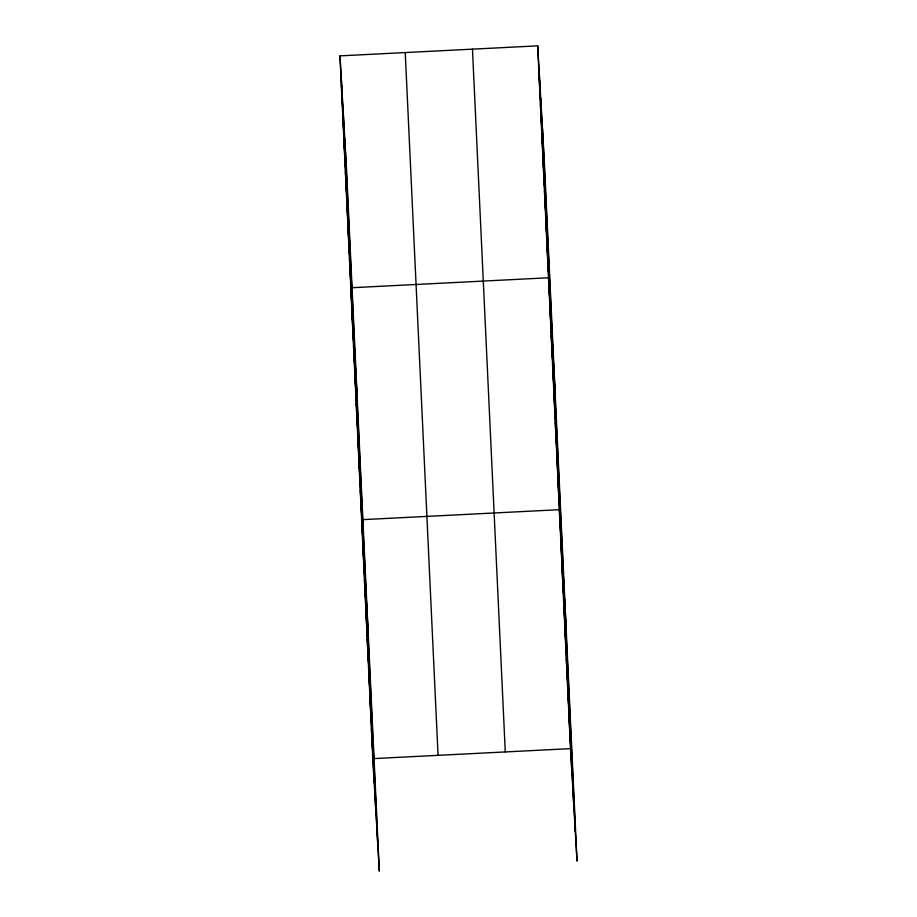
<?xml version="1.0" encoding="UTF-8"?>
<svg xmlns="http://www.w3.org/2000/svg" width="917" height="917" viewBox="0 0 917 917"><rect width="100%" height="100%" fill="white"/><g stroke="black" fill="none" stroke-linecap="round" stroke-linejoin="round"><path stroke-width="1.38" d="M339.989 55.868L346.477 168.373L379.306 871.15L372.818 758.646L339.989 55.868L537.694 45.85L544.182 158.354L577.011 861.132L570.523 748.627L537.694 45.85M372.818 758.646L570.523 748.627M539.047 74.839L540.411 98.371M540.411 103.827L541.764 127.36M541.764 132.816L543.116 156.349M543.116 161.805L544.469 185.337M544.469 190.793L545.821 214.326M545.821 219.782L547.174 243.314M547.174 248.782L548.538 272.303M555.014 390.275L548.526 277.771L350.821 287.789L357.309 400.293M549.879 306.759L551.243 330.28M551.243 335.748L552.596 359.281M552.596 364.737L553.948 388.269M553.948 393.725L555.301 417.258M555.301 422.714L556.653 446.247M556.653 451.703L558.006 475.235M558.006 480.691L559.359 504.224M565.846 622.184L559.359 509.68L361.653 519.698L368.141 632.203M560.757 539.551L562.11 563.084M562.155 569.423L563.508 592.944M563.542 599.282L564.906 622.815M564.941 629.154L566.293 652.686M566.339 659.025L567.692 682.557M567.726 688.896L569.09 712.417M569.125 718.756L570.477 742.289M341.342 84.857L342.706 108.389M342.706 113.846L344.058 137.378M344.058 142.834L345.411 166.367M345.411 171.823L346.764 195.355M346.764 200.812L348.116 224.344M348.116 229.8L349.469 253.333M349.469 258.8L350.821 282.321M352.174 316.778L353.538 340.299M353.526 345.766L354.89 369.287M354.89 374.755L356.243 398.287M356.243 403.744L357.596 427.276M357.596 432.732L358.948 456.265M358.948 461.721L360.301 485.253M360.301 490.71L361.653 514.242M363.052 549.57L364.404 573.102M364.45 579.441L365.803 602.962M365.837 609.301L367.201 632.833M367.236 639.172L368.588 662.704M368.634 669.043L369.987 692.576M370.021 698.914L371.385 722.436M371.419 728.774L372.772 752.307M542.497 128.988L575.314 831.765M540.743 98.738L573.572 801.515M539.058 69.383L571.876 772.16M472.461 49.151L505.278 751.929M405.234 52.567L438.062 755.344M344.792 139.006L377.609 841.783M343.038 108.756L375.867 811.534M341.353 79.401L374.17 782.178"/></g></svg>
